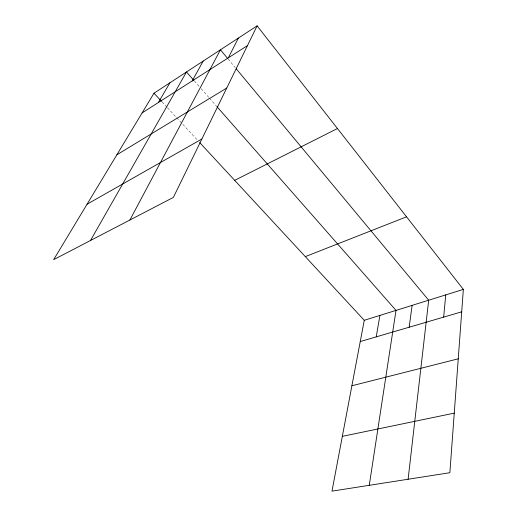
<?xml version="1.0" encoding="UTF-8"?>
<svg xmlns="http://www.w3.org/2000/svg" width="517" height="517" viewBox="0 0 517 517"><rect width="100%" height="100%" fill="white"/><g stroke="black" fill="none" stroke-linecap="round" stroke-linejoin="round"><path stroke-width="0.39" stroke-dasharray="2.58 1.94" d="M162.079 101.933L166.926 107.174M167.469 107.756L197.565 140.262M194.34 80.943L199.058 86.313M201.158 88.698L208.997 97.623M209.521 98.217L216.306 105.933M228.081 58.996L235.222 67.578"/><path stroke-width="0.78" d="M257.104 25.85L173.363 197.41L53.645 259.657L153.995 93.209L257.104 25.85L463.355 289.404L449.874 472.712L331.979 491.15L364.265 320.294L199.711 142.582M443.657 317.115L445.757 294.89M408.107 479.246L428.683 300.209L236.237 68.8M409.173 327.216L412.107 305.379M369.261 485.321L396.009 310.4L216.83 106.528M376.234 336.871L379.905 315.415M228.307 57.839L238.415 38.058M129.877 220.022L220.436 49.8L227.577 58.382M192.221 80.904L203.136 61.103M90.501 240.495L186.475 71.992L193.817 80.342M158.338 102.56L169.931 82.798M142.104 112.932L247.469 45.593M116.842 154.829L226.75 88.039M87.056 204.234L201.869 139.015M234.679 180.343L337.459 128.526M305.308 256.619L406.549 216.817M364.265 320.294L463.355 289.404M360.252 341.55L461.707 311.829M351.896 385.766L458.249 358.817M342.338 436.342L454.256 413.141M153.995 93.209L161.543 101.351"/></g></svg>
